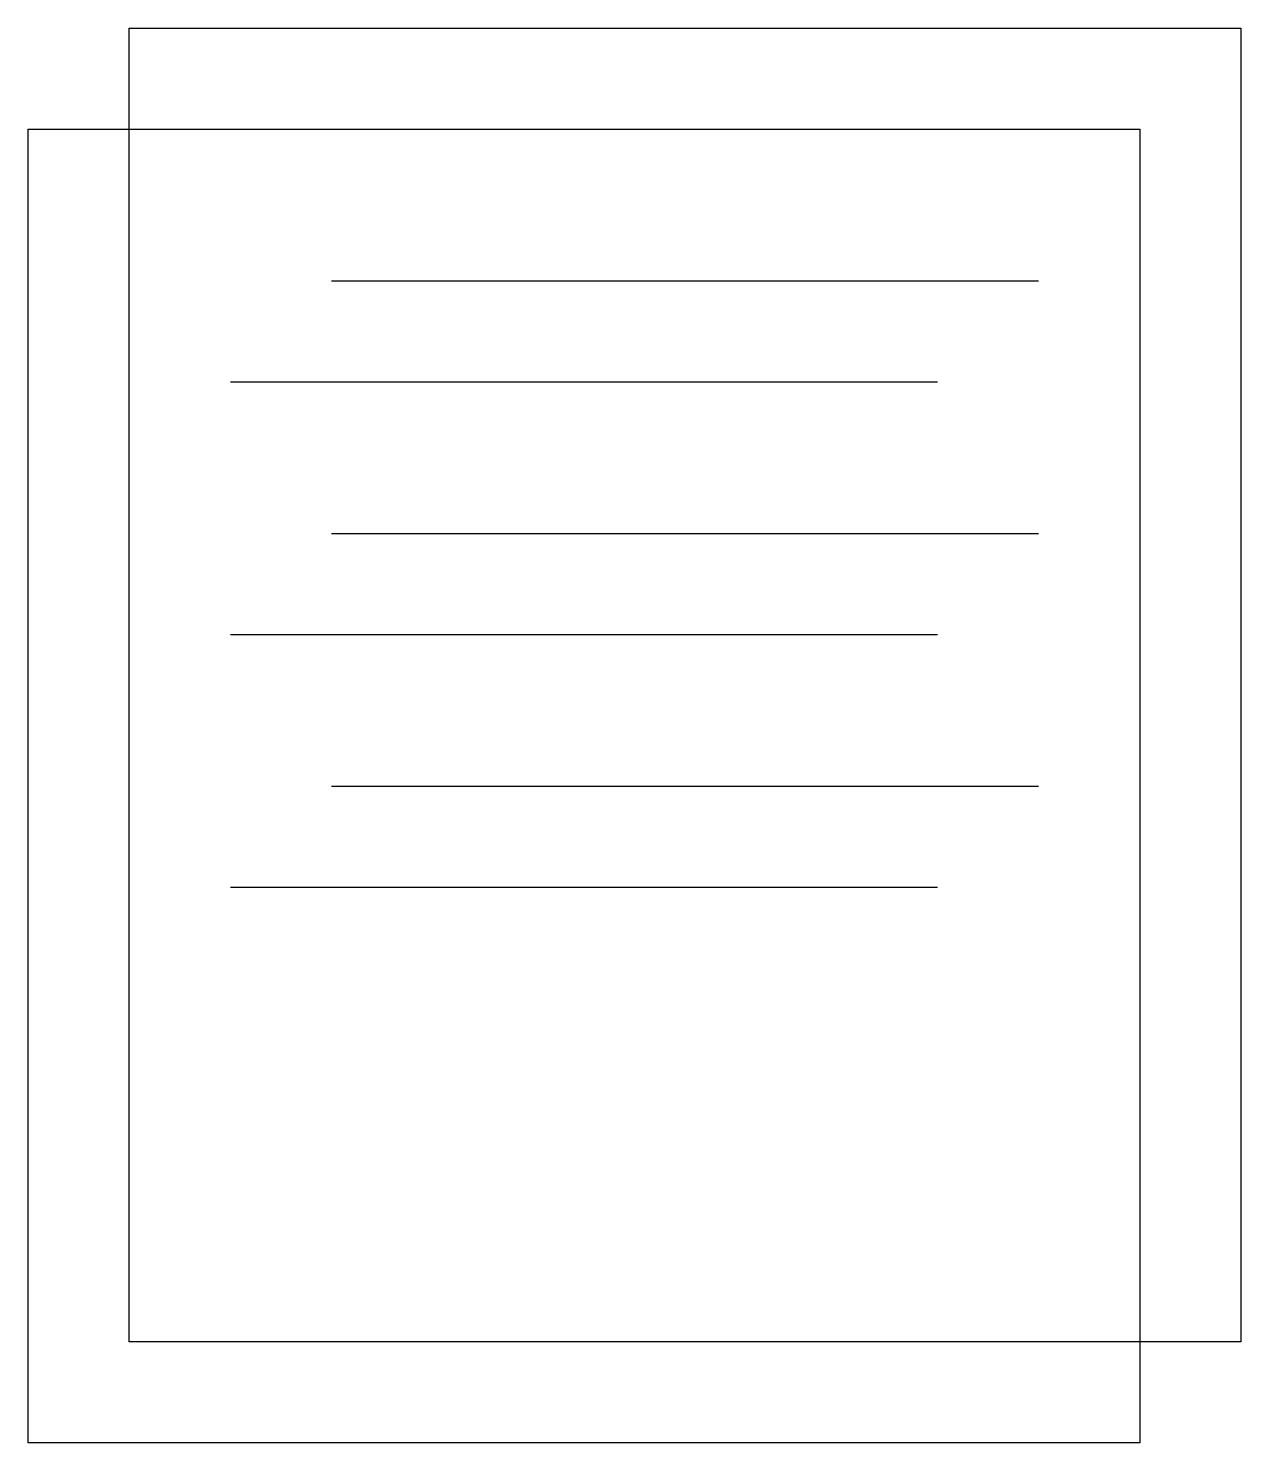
# Model space of a CAD drawing. Extents: x 65.62 to 71.97, y 147.4 to 154.81.
import ezdxf

# ---------------------------------------------------------------- set-up
doc = ezdxf.new("R2010")
doc.units = 0
doc.layers.add('Calque_1', color=7, linetype='CONTINUOUS')

msp = doc.modelspace()

# ---------------------------------------------------------------- linework, layer by layer
at = {"layer": 'Calque_1', "color": 7}
for points in [[(66.145849, 154.805417), (71.966675, 154.805417), (71.966675, 147.926259), (66.145849, 147.926259)], [(65.616683, 154.276251), (71.437509, 154.276251), (71.437509, 147.397093), (65.616683, 147.397093)]]:
    msp.add_lwpolyline(points, close=True, dxfattribs=at)
for points in [[(67.204181, 153.482502), (70.908343, 153.482502)], [(66.675015, 152.953336), (70.379177, 152.953336)], [(67.204181, 152.159587), (70.908343, 152.159587)], [(66.675015, 151.630421), (70.379177, 151.630421)], [(67.204181, 150.836672), (70.908343, 150.836672)], [(66.675015, 150.307506), (70.379177, 150.307506)]]:
    msp.add_lwpolyline(points, dxfattribs=at)

doc.saveas('drawing.dxf')
